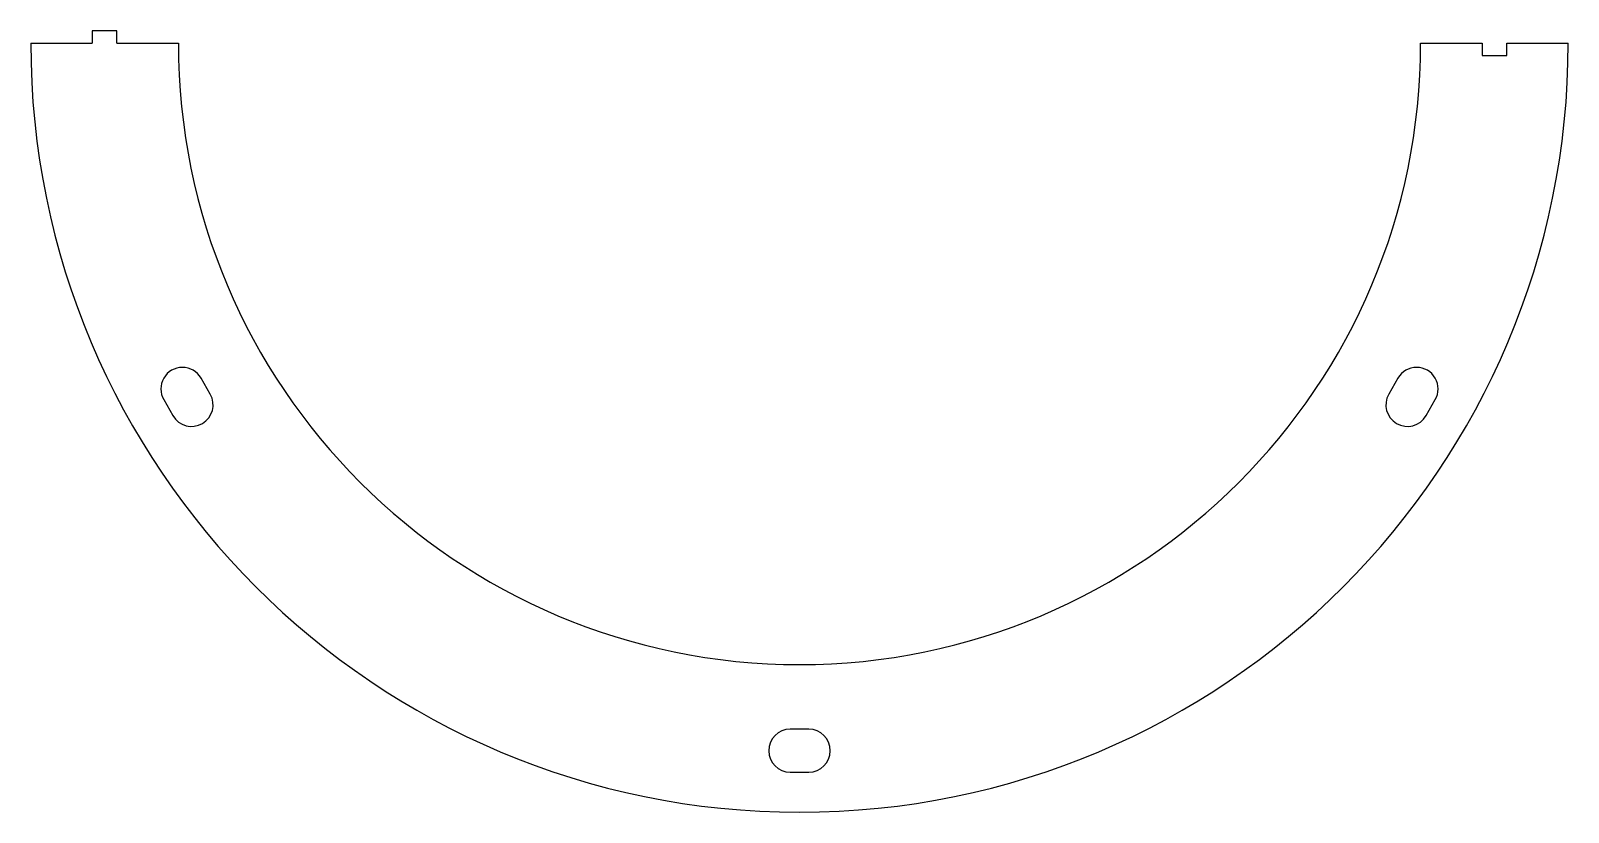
# Model space of a CAD drawing. Header units: millimetres. Extents: x -125 to 125, y -125 to 2.
import ezdxf

# ---------------------------------------------------------------- set-up
doc = ezdxf.new("R2010")
doc.units = ezdxf.units.MM

msp = doc.modelspace()

# ---------------------------------------------------------------- linework, layer by layer
at = {"color": 7, "linetype": 'Continuous', "lineweight": 25}
for p, q in [((-125, 0), (-115, 0)), ((-115, 2), (-115, 0)), ((-111, 2), (-115, 2)), ((-111, 0), (-111, 2)), ((-111, 0), (-101, 0)), ((101, 0), (111, 0)), ((111, 0), (111, -2)), ((115, -2), (115, 0)), ((115, 0), (125, 0)), ((111, -2), (115, -2)), ((-95.81, -57.05), (-97.31, -54.45)), ((97.31, -54.45), (95.81, -57.05)), ((-103.37, -57.95), (-101.87, -60.55)), ((101.87, -60.55), (103.37, -57.95)), ((1.5, -111.5), (-1.5, -111.5)), ((-1.5, -118.5), (1.5, -118.5))]:
    msp.add_line(p, q, dxfattribs=at)
for centre, radius, start, end in [((0, 0), 125, 180, 0), ((0, 0), 101, 180, 0), ((-100.34, -56.2), 3.5, 30, 210), ((100.34, -56.2), 3.5, 330, 150), ((-98.84, -58.8), 3.5, 210, 30), ((98.84, -58.8), 3.5, 150, 330), ((-1.5, -115), 3.5, 90, 270), ((1.5, -115), 3.5, 270, 90)]:
    msp.add_arc(centre, radius, start, end, dxfattribs=at)

doc.saveas('drawing.dxf')
